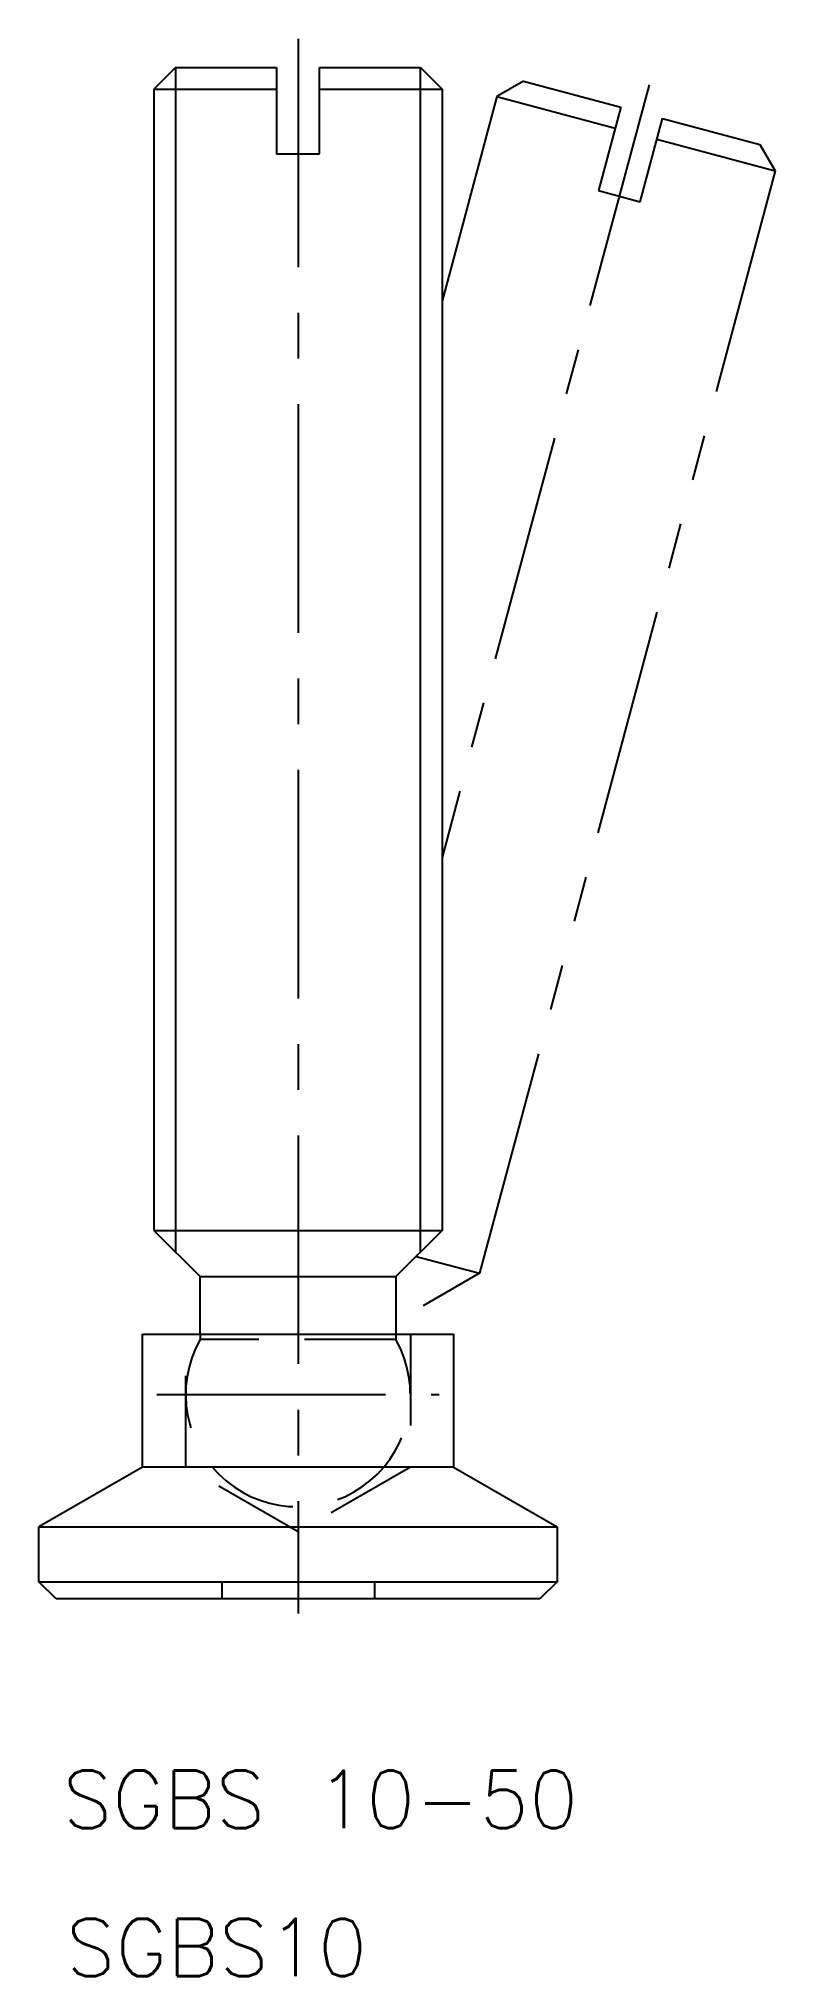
# Model space of a CAD drawing. Extents: x 47.4 to 73, y 44.3 to 111.6.
import ezdxf
from ezdxf.enums import TextEntityAlignment as Align

# ---------------------------------------------------------------- set-up
doc = ezdxf.new("R2010")
doc.units = 0
doc.header["$LTSCALE"] = 0.25
for name, pattern in [('CENTER', [50.8, 31.75, -6.35, 6.35, -6.35]), ('DASHED', [19.05, 12.7, -6.35]), ('PHANTOM', [63.5, 31.75, -6.35, 6.35, -6.35, 6.35, -6.35])]:
    doc.linetypes.add(name, pattern=pattern)
doc.layers.get('0').update_dxf_attribs({"linetype": 'CONTINUOUS'})
doc.layers.add('CENTER', color=1, linetype='CENTER')
doc.layers.add('NOTE', color=9, linetype='CONTINUOUS')
doc.styles.get("Standard").update_dxf_attribs({"font": 'txt.shx'})

msp = doc.modelspace()

# ---------------------------------------------------------------- linework, layer by layer
for p, q in [((52.188364, 110.6), (51.438364, 109.85)), ((52.188364, 110.6), (55.688364, 110.6)), ((55.688364, 110.6), (55.688364, 107.6)), ((57.188364, 107.6), (57.188364, 110.6)), ((57.188364, 110.6), (60.688364, 110.6)), ((60.688364, 110.6), (61.438364, 109.85)), ((51.438364, 109.85), (51.438364, 70.2)), ((51.438364, 109.85), (55.688364, 109.85)), ((57.188364, 109.85), (61.438364, 109.85)), ((61.438364, 109.85), (61.438364, 70.2)), ((55.688364, 107.6), (57.188364, 107.6)), ((60.688364, 90.025), (60.688464, 90.025)), ((60.688364, 79.7375), (60.688364, 79.7376)), ((51.438364, 70.2), (61.438364, 70.2)), ((51.438364, 70.2), (53.038364, 68.6)), ((61.438364, 70.2), (59.838364, 68.6)), ((53.038364, 66.6), (53.038364, 68.6)), ((53.038364, 68.6), (59.838364, 68.6)), ((59.838364, 68.6), (59.838364, 66.6)), ((51.038364, 66.6), (61.838364, 66.6)), ((51.038364, 61.978461), (51.038364, 66.6)), ((61.838364, 66.6), (61.838364, 61.978461)), ((51.038364, 61.978461), (47.438364, 59.9)), ((61.838364, 61.978461), (51.038364, 61.978461)), ((61.838364, 61.978461), (65.438364, 59.9)), ((47.438364, 59.9), (65.438364, 59.9)), ((47.438364, 58), (47.438364, 59.9)), ((65.438364, 59.9), (65.438364, 58)), ((47.438364, 58), (65.438364, 58)), ((48.038364, 57.4), (47.438364, 58)), ((65.438364, 58), (64.838364, 57.4)), ((64.838364, 57.4), (48.038364, 57.4))]:
    msp.add_line(p, q)
at = {"color": 3}
for p, q in [((52.188364, 110.6), (52.188364, 69.45)), ((60.688364, 69.45), (60.688364, 110.6))]:
    msp.add_line(p, q, dxfattribs=at)
at = {"color": 3, "linetype": 'PHANTOM'}
for p, q in [((64.264737, 110.129162), (63.346179, 109.598831)), ((64.264737, 110.129162), (67.645478, 109.223295)), ((63.346179, 109.598831), (61.438364, 102.478771)), ((63.346179, 109.598831), (67.451363, 108.498851)), ((67.645478, 109.223295), (66.86902, 106.325517)), ((68.317909, 105.937289), (69.094366, 108.835066)), ((69.094366, 108.835066), (72.475107, 107.9292)), ((68.900252, 108.110622), (73.005437, 107.010641)), ((72.475107, 107.9292), (73.005437, 107.010641)), ((73.005437, 107.010641), (62.743262, 68.711682)), ((66.86902, 106.325517), (68.317909, 105.937289)), ((60.540322, 69.301958), (62.743262, 68.711682)), ((62.743262, 68.711682), (60.78367, 67.580311))]:
    msp.add_line(p, q, dxfattribs=at)
at = {"color": 3, "linetype": 'DASHED'}
for p, q in [((52.538364, 61.978461), (52.538364, 66.6)), ((53.038364, 66.6), (53.038364, 66.410497)), ((59.838364, 66.410497), (53.038364, 66.410497)), ((59.838364, 66.6), (59.838364, 66.410497)), ((60.338364, 66.6), (60.338364, 61.978461)), ((56.438364, 59.726795), (52.538364, 61.978461)), ((60.338364, 61.978461), (56.438364, 59.726795)), ((53.788364, 58), (53.788364, 57.4)), ((59.088364, 58), (59.088364, 57.4))]:
    msp.add_line(p, q, dxfattribs=at)
msp.add_arc((56.438364, 64.5), 3.9, 150.66789, 29.33211, dxfattribs=at)
at = {"layer": 'CENTER'}
for p, q in [((56.438364, 111.6), (56.438364, 56.9)), ((68.628741, 109.995106), (61.438364, 83.160254)), ((51.538364, 64.5), (61.338364, 64.5))]:
    msp.add_line(p, q, dxfattribs=at)

# ---------------------------------------------------------------- texts
at = {"layer": 'NOTE'}
for s, p in [('SGBS 10-50', (57.220609, 48.838189)), ('SGBS10', (53.610758, 43.692598))]:
    msp.add_text(s, height=2, dxfattribs=at).set_placement(p, align=Align.BOTTOM_CENTER)

doc.saveas('drawing.dxf')
